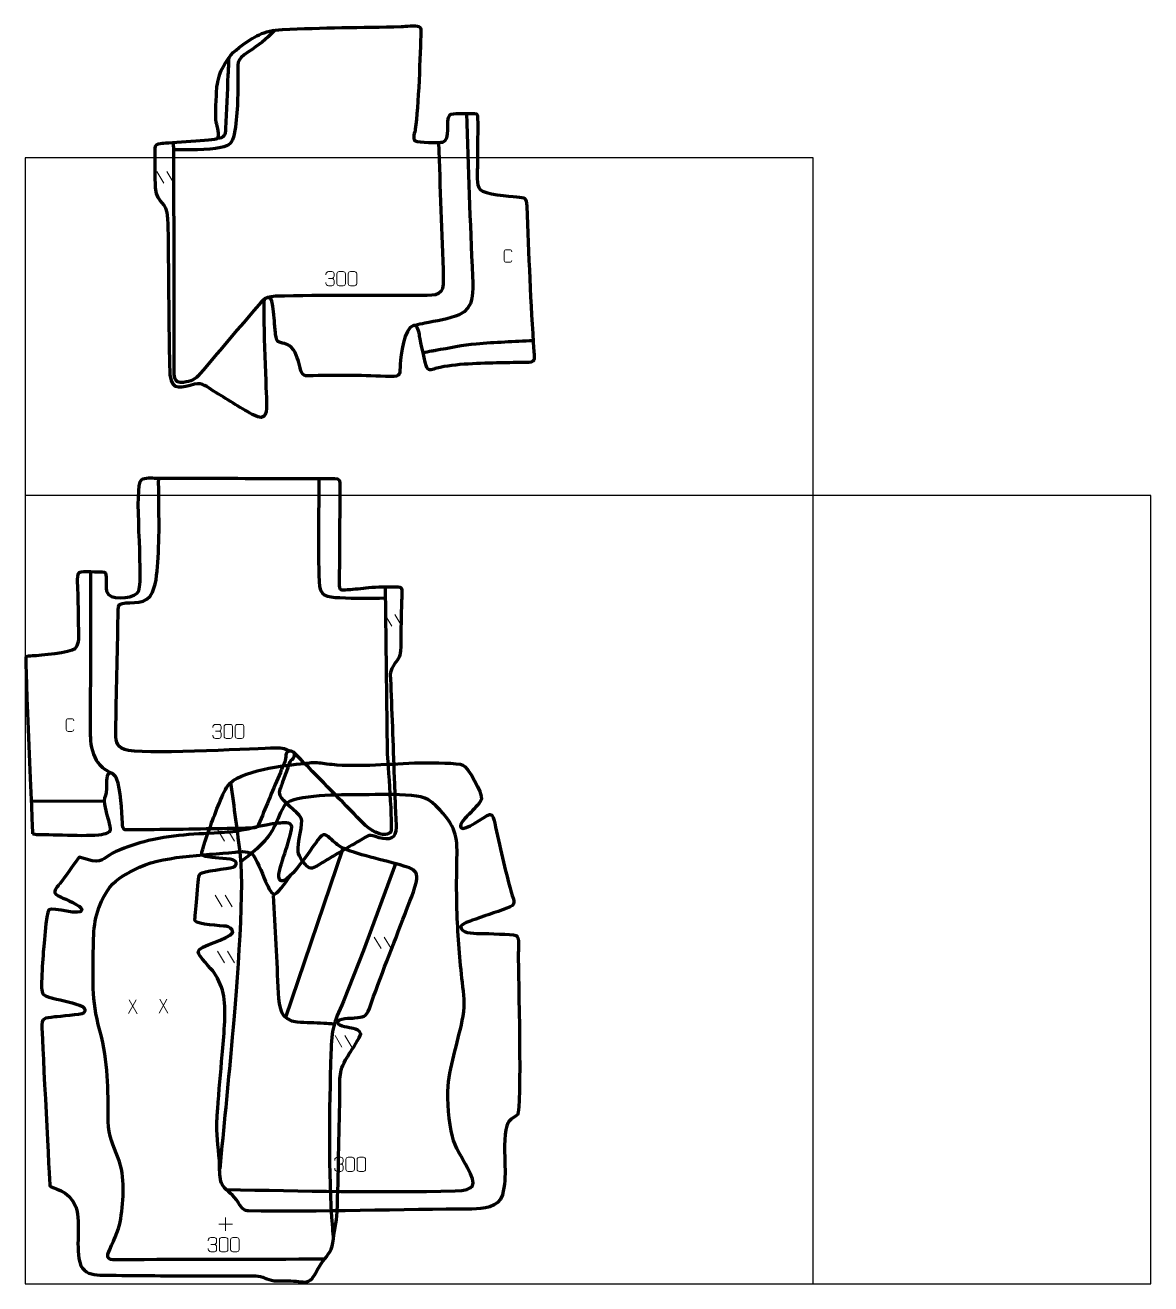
# Model space of a CAD drawing. Header units: millimetres. Extents: x 0 to 2000, y 0 to 2236.
import ezdxf

# ---------------------------------------------------------------- set-up
doc = ezdxf.new("R2010")
doc.units = ezdxf.units.MM

msp = doc.modelspace()

# ---------------------------------------------------------------- linework, layer by layer
at = {"layer": 'SHEET_BOUNDARY', "color": 1}
msp.add_lwpolyline([(0, 0), (2000, 0), (2000, 1400), (0, 1400), (0, 0)], dxfattribs=at)
at = {"layer": 'test_spline_1_layer 1', "color": 250, "lineweight": 9}
for points in [[(620.2, 616), (620.2, 616), (632.5, 595.5), (632.5, 595.5)], [(637.9, 616), (637.9, 616), (650.3, 595.5), (650.3, 595.5)], [(197.3, 504.7), (197.3, 504.7), (183.6, 479.9), (183.6, 479.9)], [(185, 504.7), (185, 504.7), (198.8, 479.8), (198.8, 479.8)], [(251.8, 505.5), (251.8, 505.5), (238.1, 480.6), (238.1, 480.6)], [(239.5, 505.5), (239.5, 505.5), (253.3, 480.6), (253.3, 480.6)], [(550.5, 441.1), (550.5, 441.1), (562.9, 420.5), (562.9, 420.5)], [(568.2, 441.1), (568.2, 441.1), (580.6, 420.5), (580.6, 420.5)], [(356.2, 117.8), (356.2, 117.8), (356.2, 93.9), (356.2, 93.9)], [(344.2, 105.9), (344.2, 105.9), (368.2, 105.9), (368.2, 105.9)], [(330, 70.1), (330, 70.1), (336.2, 70.1), (336.2, 70.1)]]:
    msp.add_open_spline(points, degree=3, dxfattribs=at)
for points, knots in [([(325.3, 76.4), (325.3, 76.4), (325.3, 78.2), (325.3, 78.2), (325.3, 78.2), (325.3, 80), (327.9, 82.1), (330, 82.1), (330, 82.1), (332.1, 82.1), (334.1, 82.1), (336.2, 82.1), (336.2, 82.1), (338.4, 82.1), (340, 80.2), (340, 78.3), (340, 78.3), (340, 76.9), (340, 75.4), (340, 74), (340, 74), (340, 72.3), (338.4, 70.1), (336.2, 70.1), (336.2, 70.1), (338.4, 70.1), (340, 68.3), (340, 66.3), (340, 66.3), (340, 64.5), (340, 62.7), (340, 60.9), (340, 60.9), (340, 58.8), (338, 57.1), (336.2, 57.1), (336.2, 57.1), (334.1, 57.1), (332, 57.1), (330, 57.1), (330, 57.1), (327.8, 57.1), (325.3, 59.5), (325.3, 61), (325.3, 61), (325.3, 61), (325.3, 62.9), (325.3, 62.9)], [0, 0, 0, 0, 0.076923, 0.076923, 0.076923, 0.076923, 0.153846, 0.153846, 0.153846, 0.153846, 0.230769, 0.230769, 0.230769, 0.230769, 0.307692, 0.307692, 0.307692, 0.307692, 0.384615, 0.384615, 0.384615, 0.384615, 0.461538, 0.461538, 0.461538, 0.461538, 0.538462, 0.538462, 0.538462, 0.538462, 0.615385, 0.615385, 0.615385, 0.615385, 0.692308, 0.692308, 0.692308, 0.692308, 0.769231, 0.769231, 0.769231, 0.769231, 0.846154, 0.846154, 0.846154, 0.846154, 1, 1, 1, 1]), ([(349.1, 82.1), (351.4, 82.1), (353.8, 82.1), (356.2, 82.1), (356.2, 82.1), (358.1, 82.1), (360.2, 80.6), (360.2, 78.2), (360.2, 78.2), (360.2, 72.4), (360.2, 66.7), (360.2, 60.9), (360.2, 60.9), (360.1, 58.6), (358.3, 57.1), (356.2, 57.1), (356.2, 57.1), (353.8, 57.1), (351.4, 57.1), (349, 57.1), (349, 57.1), (347.1, 57), (345.1, 58.9), (345.1, 60.9), (345.1, 60.9), (345.1, 66.7), (345.1, 72.4), (345.1, 78.2), (345.1, 78.2), (345.1, 80.4), (346.9, 82.1), (349.1, 82.1)], [0, 0, 0, 0, 0.111111, 0.111111, 0.111111, 0.111111, 0.222222, 0.222222, 0.222222, 0.222222, 0.333333, 0.333333, 0.333333, 0.333333, 0.444444, 0.444444, 0.444444, 0.444444, 0.555556, 0.555556, 0.555556, 0.555556, 0.666667, 0.666667, 0.666667, 0.666667, 0.777778, 0.777778, 0.777778, 0.777778, 1, 1, 1, 1]), ([(369.1, 82.1), (371.4, 82.1), (373.8, 82.1), (376.2, 82.1), (376.2, 82.1), (378.1, 82.1), (380.2, 80.6), (380.2, 78.2), (380.2, 78.2), (380.2, 72.4), (380.2, 66.7), (380.2, 60.9), (380.2, 60.9), (380.1, 58.6), (378.3, 57.1), (376.2, 57.1), (376.2, 57.1), (373.8, 57.1), (371.4, 57.1), (369, 57.1), (369, 57.1), (367.1, 57), (365.1, 58.9), (365.1, 60.9), (365.1, 60.9), (365.1, 66.7), (365.1, 72.4), (365.1, 78.2), (365.1, 78.2), (365.1, 80.4), (366.9, 82.1), (369.1, 82.1)], [0, 0, 0, 0, 0.111111, 0.111111, 0.111111, 0.111111, 0.222222, 0.222222, 0.222222, 0.222222, 0.333333, 0.333333, 0.333333, 0.333333, 0.444444, 0.444444, 0.444444, 0.444444, 0.555556, 0.555556, 0.555556, 0.555556, 0.666667, 0.666667, 0.666667, 0.666667, 0.777778, 0.777778, 0.777778, 0.777778, 1, 1, 1, 1])]:
    msp.add_open_spline(points, degree=3, knots=knots, dxfattribs=at)
at = {"layer": 'test_spline_1_layer 2', "color": 142, "lineweight": 158}
for points, knots in [([(532.1, 44), (409.8, 42.5), (287.5, 43.9), (165.5, 42.4), (165.5, 42.4), (157.8, 42.3), (144.4, 41.3), (147.1, 52.6), (147.1, 52.6), (155.2, 75.7), (165.5, 90), (169.8, 115.3), (169.8, 115.3), (175.4, 150.5), (177.9, 189.2), (165.3, 223.2), (165.3, 223.2), (156.2, 247.7), (148, 261.2), (147.7, 288.6), (147.7, 288.6), (146.9, 348), (148.4, 391.3), (132.6, 450), (132.6, 450), (117.2, 506.9), (120.8, 541.5), (121.2, 598.8), (121.2, 598.8), (121.5, 636.4), (125.1, 665), (145.8, 697.6), (145.8, 697.6), (158.4, 717.4), (173.8, 724.8), (193.8, 735.5), (193.8, 735.5), (242.4, 761.5), (316.3, 760.4), (372.9, 766.8), (372.9, 766.8), (382.4, 767.8), (399.9, 769.8), (405.9, 760.6), (405.9, 760.6), (414.8, 746.8), (422.4, 724.3), (430, 708.7), (430, 708.7), (431.8, 704.9), (438.5, 689.5), (444.3, 692.5), (444.3, 692.5), (451.5, 696.2), (467.3, 719.1), (472.5, 726.8)], [0, 0, 0, 0, 0.066667, 0.066667, 0.066667, 0.066667, 0.133333, 0.133333, 0.133333, 0.133333, 0.2, 0.2, 0.2, 0.2, 0.266667, 0.266667, 0.266667, 0.266667, 0.333333, 0.333333, 0.333333, 0.333333, 0.4, 0.4, 0.4, 0.4, 0.466667, 0.466667, 0.466667, 0.466667, 0.533333, 0.533333, 0.533333, 0.533333, 0.6, 0.6, 0.6, 0.6, 0.666667, 0.666667, 0.666667, 0.666667, 0.733333, 0.733333, 0.733333, 0.733333, 0.8, 0.8, 0.8, 0.8, 0.866667, 0.866667, 0.866667, 0.866667, 1, 1, 1, 1]), ([(658.1, 746.2), (658.1, 746.2), (601.2, 592.3), (601.2, 592.3), (601.2, 592.3), (601.2, 592.3), (565.7, 502.3), (565.7, 502.3), (565.7, 502.3), (547.2, 460.4), (544.9, 455.8), (543.3, 408.8), (543.3, 408.8), (540.1, 307.8), (538, 200.4), (545.8, 99.7), (545.8, 99.7), (546.3, 92.8), (546.9, 85.8), (547.4, 78.9)], [0, 0, 0, 0, 0.166667, 0.166667, 0.166667, 0.166667, 0.333333, 0.333333, 0.333333, 0.333333, 0.5, 0.5, 0.5, 0.5, 0.666667, 0.666667, 0.666667, 0.666667, 1, 1, 1, 1]), ([(440.6, 689.8), (443.8, 631.8), (447, 574.2), (449.5, 516.2), (449.5, 516.2), (450.6, 491.4), (453.5, 468.2), (483.2, 465.4), (483.2, 465.4), (498.5, 463.9), (514.9, 464.2), (530.6, 463), (530.6, 463), (536.6, 462.6), (542.6, 462.2), (548.6, 461.8)], [0, 0, 0, 0, 0.2, 0.2, 0.2, 0.2, 0.4, 0.4, 0.4, 0.4, 0.6, 0.6, 0.6, 0.6, 1, 1, 1, 1])]:
    msp.add_open_spline(points, degree=3, knots=knots, dxfattribs=at)
msp.add_open_spline([(462.3, 472), (462.3, 472), (564.8, 773.8), (564.8, 773.8)], degree=3, dxfattribs=at)
at = {"layer": 'test_spline_1_layer 3', "color": 242, "lineweight": 158}
msp.add_open_spline([(61.4, 710.7), (72.5, 724.5), (83.5, 740.8), (94, 755.3), (94, 755.3), (94, 755.3), (95.7, 757.7), (95.7, 757.7), (95.7, 757.7), (95.7, 757.7), (119, 751.2), (119, 751.2), (119, 751.2), (139.4, 747.6), (143.5, 760.5), (160.9, 767.7), (160.9, 767.7), (181.8, 776.3), (197.1, 781.6), (219.1, 787.2), (219.1, 787.2), (268.5, 799), (313.3, 798.9), (363.3, 802), (363.3, 802), (393, 805.4), (420.4, 815.3), (450.4, 818.1), (450.4, 818.1), (457.4, 818.7), (472.7, 821.5), (473.9, 811.7), (473.9, 811.7), (471.5, 788.5), (449.8, 738.6), (450.7, 723.7), (450.7, 723.7), (451.3, 713.7), (457.8, 714.2), (464.2, 719.1), (464.2, 719.1), (478.7, 730), (499.9, 759.7), (510.8, 775.3), (510.8, 775.3), (513.7, 779.4), (516.6, 783.6), (519.5, 787.8), (519.5, 787.8), (530.5, 803.4), (534.8, 797.6), (544.9, 788.5), (544.9, 788.5), (551.6, 782.5), (558.3, 776.6), (566.3, 773.1), (566.3, 773.1), (593.8, 761.1), (647.4, 750.2), (679, 740.2), (679, 740.2), (690.3, 736.6), (696.7, 731.8), (695.8, 718.8), (695.8, 718.8), (693.5, 702), (681.2, 674.4), (674.9, 657.4), (674.9, 657.4), (653.8, 601.3), (631.3, 545.6), (611.7, 488.9), (611.7, 488.9), (605.3, 473.4), (601.3, 474), (585.4, 472.3), (585.4, 472.3), (579.9, 471.7), (553.7, 472.6), (555.4, 463.6), (555.4, 463.6), (556.7, 456.8), (576.5, 455.3), (582.6, 453.7), (582.6, 453.7), (588.2, 452.2), (595, 450.4), (596.1, 444), (596.1, 444), (595.3, 437), (580.8, 416.8), (576.3, 409.7), (576.3, 409.7), (554.6, 373.9), (560.2, 370.8), (559.1, 331.1), (559.1, 331.1), (557.4, 263.4), (556.8, 195.2), (554.2, 127.6), (554.2, 127.6), (553.3, 109.3), (548.9, 91.3), (546.6, 73.1), (546.6, 73.1), (543.7, 55.1), (535.3, 49.4), (525.5, 35.2), (525.5, 35.2), (520.3, 27.2), (515.2, 16.6), (509.9, 9.4), (509.9, 9.4), (500.8, 0), (493.6, 3.8), (481.6, 4.7), (481.6, 4.7), (468.4, 5.7), (455.3, 4.8), (442.4, 5.6), (442.4, 5.6), (429.1, 6.8), (422.1, 13.9), (409.9, 14.2), (409.9, 14.2), (395.2, 14.6), (379.5, 14.1), (364.7, 14.1), (364.7, 14.1), (339.5, 14.1), (314.4, 14.1), (289.3, 14.1), (289.3, 14.1), (237.1, 14.7), (184.7, 14.5), (132.5, 15.6), (132.5, 15.6), (118.7, 15.9), (106.2, 19.2), (98.8, 32), (98.8, 32), (87.5, 65.9), (100.6, 103.9), (89.8, 136.9), (89.8, 136.9), (78.9, 167.4), (46.5, 169.7), (44, 173.9), (44, 173.9), (43.2, 175.2), (31.2, 425.8), (29.5, 453.6), (29.5, 453.6), (28.2, 474.2), (34.5, 470.9), (52.5, 474), (52.5, 474), (60.5, 475), (99.6, 478), (103.4, 480.7), (103.4, 480.7), (109.1, 484.8), (105.3, 491.1), (100.7, 493.3), (100.7, 493.3), (91.1, 497.8), (62.4, 504), (50.8, 507), (50.8, 507), (47.9, 507.7), (45.1, 508.4), (42.2, 509.3), (42.2, 509.3), (42.2, 509.3), (41, 509.7), (41, 509.7), (41, 509.7), (29.5, 513.5), (29.4, 517.4), (29.2, 529.7), (29.2, 529.7), (29, 546.6), (30.7, 566.4), (31.8, 583.4), (31.8, 583.4), (32.5, 592.7), (37.2, 659.8), (42.1, 664.1), (42.1, 664.1), (50.3, 669.6), (99.6, 652.3), (100.4, 664), (100.4, 664), (100.9, 672.1), (70.4, 683.6), (63.6, 686.9), (63.6, 686.9), (61.3, 688), (59.2, 689.1), (56.9, 690.3), (56.9, 690.3), (47.7, 695.5), (55.9, 703.8), (60.1, 709), (60.1, 709), (60.1, 709), (61.4, 710.7), (61.4, 710.7)], degree=3, knots=[0, 0, 0, 0, 0.018868, 0.018868, 0.018868, 0.018868, 0.037736, 0.037736, 0.037736, 0.037736, 0.056604, 0.056604, 0.056604, 0.056604, 0.075472, 0.075472, 0.075472, 0.075472, 0.09434, 0.09434, 0.09434, 0.09434, 0.113208, 0.113208, 0.113208, 0.113208, 0.132075, 0.132075, 0.132075, 0.132075, 0.150943, 0.150943, 0.150943, 0.150943, 0.169811, 0.169811, 0.169811, 0.169811, 0.188679, 0.188679, 0.188679, 0.188679, 0.207547, 0.207547, 0.207547, 0.207547, 0.226415, 0.226415, 0.226415, 0.226415, 0.245283, 0.245283, 0.245283, 0.245283, 0.264151, 0.264151, 0.264151, 0.264151, 0.283019, 0.283019, 0.283019, 0.283019, 0.301887, 0.301887, 0.301887, 0.301887, 0.320755, 0.320755, 0.320755, 0.320755, 0.339623, 0.339623, 0.339623, 0.339623, 0.358491, 0.358491, 0.358491, 0.358491, 0.377358, 0.377358, 0.377358, 0.377358, 0.396226, 0.396226, 0.396226, 0.396226, 0.415094, 0.415094, 0.415094, 0.415094, 0.433962, 0.433962, 0.433962, 0.433962, 0.45283, 0.45283, 0.45283, 0.45283, 0.471698, 0.471698, 0.471698, 0.471698, 0.490566, 0.490566, 0.490566, 0.490566, 0.509434, 0.509434, 0.509434, 0.509434, 0.528302, 0.528302, 0.528302, 0.528302, 0.54717, 0.54717, 0.54717, 0.54717, 0.566038, 0.566038, 0.566038, 0.566038, 0.584906, 0.584906, 0.584906, 0.584906, 0.603774, 0.603774, 0.603774, 0.603774, 0.622642, 0.622642, 0.622642, 0.622642, 0.641509, 0.641509, 0.641509, 0.641509, 0.660377, 0.660377, 0.660377, 0.660377, 0.679245, 0.679245, 0.679245, 0.679245, 0.698113, 0.698113, 0.698113, 0.698113, 0.716981, 0.716981, 0.716981, 0.716981, 0.735849, 0.735849, 0.735849, 0.735849, 0.754717, 0.754717, 0.754717, 0.754717, 0.773585, 0.773585, 0.773585, 0.773585, 0.792453, 0.792453, 0.792453, 0.792453, 0.811321, 0.811321, 0.811321, 0.811321, 0.830189, 0.830189, 0.830189, 0.830189, 0.849057, 0.849057, 0.849057, 0.849057, 0.867925, 0.867925, 0.867925, 0.867925, 0.886792, 0.886792, 0.886792, 0.886792, 0.90566, 0.90566, 0.90566, 0.90566, 0.924528, 0.924528, 0.924528, 0.924528, 0.943396, 0.943396, 0.943396, 0.943396, 0.962264, 0.962264, 0.962264, 0.962264, 1, 1, 1, 1], dxfattribs=at)
at = {"layer": 'test_spline_2_layer 1', "color": 250, "lineweight": 9}
for points in [[(341.9, 806.9), (341.9, 806.9), (354.3, 786.3), (354.3, 786.3)], [(359.6, 806.9), (359.6, 806.9), (372, 786.3), (372, 786.3)], [(337.7, 690.4), (337.7, 690.4), (350, 669.9), (350, 669.9)], [(355.4, 690.4), (355.4, 690.4), (367.7, 669.9), (367.7, 669.9)], [(341.9, 591), (341.9, 591), (354.3, 570.4), (354.3, 570.4)], [(359.6, 591), (359.6, 591), (372, 570.4), (372, 570.4)], [(554.7, 212.7), (554.7, 212.7), (560.9, 212.7), (560.9, 212.7)]]:
    msp.add_open_spline(points, degree=3, dxfattribs=at)
for points, knots in [([(550, 219), (550, 219), (550, 220.8), (550, 220.8), (550, 220.8), (550, 222.6), (552.7, 224.7), (554.7, 224.7), (554.7, 224.7), (556.8, 224.7), (558.9, 224.7), (560.9, 224.7), (560.9, 224.7), (563.1, 224.7), (564.7, 222.8), (564.8, 220.9), (564.8, 220.9), (564.8, 219.5), (564.8, 218), (564.8, 216.6), (564.8, 216.6), (564.7, 215), (563.1, 212.7), (560.9, 212.7), (560.9, 212.7), (563.1, 212.7), (564.7, 210.9), (564.8, 208.9), (564.8, 208.9), (564.8, 207.1), (564.8, 205.3), (564.8, 203.5), (564.8, 203.5), (564.8, 201.4), (562.7, 199.7), (560.9, 199.7), (560.9, 199.7), (558.8, 199.7), (556.8, 199.7), (554.7, 199.7), (554.7, 199.7), (552.5, 199.7), (550, 202.1), (550, 203.6), (550, 203.6), (550, 203.6), (550, 205.5), (550, 205.5)], [0, 0, 0, 0, 0.076923, 0.076923, 0.076923, 0.076923, 0.153846, 0.153846, 0.153846, 0.153846, 0.230769, 0.230769, 0.230769, 0.230769, 0.307692, 0.307692, 0.307692, 0.307692, 0.384615, 0.384615, 0.384615, 0.384615, 0.461538, 0.461538, 0.461538, 0.461538, 0.538462, 0.538462, 0.538462, 0.538462, 0.615385, 0.615385, 0.615385, 0.615385, 0.692308, 0.692308, 0.692308, 0.692308, 0.769231, 0.769231, 0.769231, 0.769231, 0.846154, 0.846154, 0.846154, 0.846154, 1, 1, 1, 1]), ([(573.8, 224.7), (576.2, 224.7), (578.5, 224.7), (580.9, 224.7), (580.9, 224.7), (582.9, 224.7), (584.9, 223.2), (584.9, 220.8), (584.9, 220.8), (584.9, 215), (584.9, 209.3), (584.9, 203.5), (584.9, 203.5), (584.8, 201.2), (583.1, 199.7), (580.9, 199.7), (580.9, 199.7), (578.5, 199.7), (576.2, 199.7), (573.8, 199.7), (573.8, 199.7), (571.8, 199.6), (569.8, 201.5), (569.8, 203.5), (569.8, 203.5), (569.8, 209.3), (569.8, 215), (569.8, 220.8), (569.8, 220.8), (569.8, 223), (571.6, 224.7), (573.8, 224.7)], [0, 0, 0, 0, 0.111111, 0.111111, 0.111111, 0.111111, 0.222222, 0.222222, 0.222222, 0.222222, 0.333333, 0.333333, 0.333333, 0.333333, 0.444444, 0.444444, 0.444444, 0.444444, 0.555556, 0.555556, 0.555556, 0.555556, 0.666667, 0.666667, 0.666667, 0.666667, 0.777778, 0.777778, 0.777778, 0.777778, 1, 1, 1, 1]), ([(593.8, 224.7), (596.2, 224.7), (598.5, 224.7), (600.9, 224.7), (600.9, 224.7), (602.9, 224.7), (604.9, 223.2), (604.9, 220.8), (604.9, 220.8), (604.9, 215), (604.9, 209.3), (604.9, 203.5), (604.9, 203.5), (604.8, 201.2), (603.1, 199.7), (600.9, 199.7), (600.9, 199.7), (598.5, 199.7), (596.2, 199.7), (593.8, 199.7), (593.8, 199.7), (591.8, 199.6), (589.8, 201.5), (589.8, 203.5), (589.8, 203.5), (589.8, 209.3), (589.8, 215), (589.8, 220.8), (589.8, 220.8), (589.8, 223), (591.6, 224.7), (593.8, 224.7)], [0, 0, 0, 0, 0.111111, 0.111111, 0.111111, 0.111111, 0.222222, 0.222222, 0.222222, 0.222222, 0.333333, 0.333333, 0.333333, 0.333333, 0.444444, 0.444444, 0.444444, 0.444444, 0.555556, 0.555556, 0.555556, 0.555556, 0.666667, 0.666667, 0.666667, 0.666667, 0.777778, 0.777778, 0.777778, 0.777778, 1, 1, 1, 1])]:
    msp.add_open_spline(points, degree=3, knots=knots, dxfattribs=at)
at = {"layer": 'test_spline_2_layer 2', "color": 142, "lineweight": 158}
for points, knots in [([(365.1, 890.5), (370.8, 846.9), (376.9, 803), (382.1, 759.4), (382.1, 759.4), (390, 693.4), (373.3, 496), (366.6, 423.1), (366.6, 423.1), (359.9, 350), (352.7, 276.9), (345.6, 203.8)], [0, 0, 0, 0, 0.25, 0.25, 0.25, 0.25, 0.5, 0.5, 0.5, 0.5, 1, 1, 1, 1]), ([(357.4, 167.5), (492.1, 165), (629.1, 161.8), (763.8, 165.2), (763.8, 165.2), (799.3, 166.1), (803, 174.6), (785.7, 206.3), (785.7, 206.3), (776.4, 223.4), (763.7, 243.2), (759, 261.9), (759, 261.9), (752.8, 286.2), (749.5, 325.8), (751.6, 350.9), (751.6, 350.9), (755.2, 392.9), (770.9, 434.2), (778, 475.6), (778, 475.6), (782, 498.6), (779.4, 512.7), (776.8, 535.4), (776.8, 535.4), (772.2, 574.6), (769.1, 616.8), (767.5, 656.3), (767.5, 656.3), (766.3, 687.4), (766.5, 716.8), (767.1, 747.9), (767.1, 747.9), (768, 791.1), (767.8, 808), (737.3, 841.3), (737.3, 841.3), (715.8, 864.8), (706.9, 865.9), (675.8, 868), (675.8, 868), (648, 869.8), (617.9, 868.6), (589.8, 868.6), (589.8, 868.6), (566, 868.5), (476.5, 868.8), (462, 851.4), (462, 851.4), (454.8, 842.6), (447.5, 821), (441.1, 809.4), (441.1, 809.4), (425.6, 781.1), (407.4, 769), (383.1, 749.4)], [0, 0, 0, 0, 0.066667, 0.066667, 0.066667, 0.066667, 0.133333, 0.133333, 0.133333, 0.133333, 0.2, 0.2, 0.2, 0.2, 0.266667, 0.266667, 0.266667, 0.266667, 0.333333, 0.333333, 0.333333, 0.333333, 0.4, 0.4, 0.4, 0.4, 0.466667, 0.466667, 0.466667, 0.466667, 0.533333, 0.533333, 0.533333, 0.533333, 0.6, 0.6, 0.6, 0.6, 0.666667, 0.666667, 0.666667, 0.666667, 0.733333, 0.733333, 0.733333, 0.733333, 0.8, 0.8, 0.8, 0.8, 0.866667, 0.866667, 0.866667, 0.866667, 1, 1, 1, 1])]:
    msp.add_open_spline(points, degree=3, knots=knots, dxfattribs=at)
at = {"layer": 'test_spline_2_layer 3', "color": 242, "lineweight": 158}
msp.add_open_spline([(536.2, 923.8), (525.4, 925.2), (519, 926.6), (507.9, 925.7), (507.9, 925.7), (503.9, 925.3), (499.9, 924.9), (495.9, 924.4), (495.9, 924.4), (463.9, 921.1), (378.2, 912), (359.9, 884.6), (359.9, 884.6), (349.2, 868.5), (335.7, 830), (328.3, 810.4), (328.3, 810.4), (325.2, 802.2), (313.6, 769.8), (313.7, 763), (313.7, 763), (315.9, 759.1), (324.4, 758.4), (328.5, 757.7), (328.5, 757.7), (336.3, 756.4), (367, 755.3), (371.5, 752.2), (371.5, 752.2), (378.6, 747.2), (373.5, 741.2), (369.8, 740.2), (369.8, 740.2), (359.4, 737.7), (315.9, 732.7), (310.7, 728.3), (310.7, 728.3), (307.8, 725.9), (306.8, 704.9), (305.1, 684.4), (305.1, 684.4), (303.6, 666.8), (301.1, 649.6), (301.9, 645), (301.9, 645), (301.9, 645), (302, 644.7), (302, 644.7), (302, 644.7), (305.2, 638.1), (348, 636.3), (356.9, 635), (356.9, 635), (361.6, 634.2), (369.7, 630.9), (368.7, 624.2), (368.7, 624.2), (363.1, 611.2), (306.6, 601.2), (307.3, 589.8), (307.3, 589.8), (307.8, 582.3), (330.3, 559.8), (336, 552.2), (336, 552.2), (343.4, 541.2), (351, 524.4), (353.1, 511.2), (353.1, 511.2), (357.6, 479.9), (352.7, 438.5), (350, 406.7), (350, 406.7), (347.3, 374.7), (344.5, 342.7), (342.1, 310.6), (342.1, 310.6), (341.4, 301.2), (340.9, 291.8), (340.5, 282.3), (340.5, 282.3), (339.7, 259.2), (344.9, 234.3), (345.4, 210.5), (345.4, 210.5), (345.6, 201.8), (345.6, 186.6), (348.7, 178.7), (348.7, 178.7), (348.7, 178.7), (350.4, 175.1), (350.4, 175.1), (350.4, 175.1), (360.7, 162.4), (369, 159.8), (378.9, 143.6), (378.9, 143.6), (385.5, 132.8), (390, 129.8), (396.8, 129.6), (396.8, 129.6), (513.7, 126.8), (676.2, 132.9), (793.9, 132.8), (793.9, 132.8), (814.1, 132.7), (840.7, 135.7), (848, 158.2), (848, 158.2), (852.7, 174.4), (852.8, 191.9), (852.5, 208.7), (852.5, 208.7), (852.1, 226.4), (849.7, 265), (855.7, 280.6), (855.7, 280.6), (861, 294.4), (865.6, 292.2), (874.6, 300.4), (874.6, 300.4), (882.8, 308), (875.9, 553.4), (876.1, 584.4), (876.1, 584.4), (876.1, 591.1), (878.9, 615.8), (872.2, 618.8), (872.2, 618.8), (863.7, 621.2), (822, 622), (811.1, 622.3), (811.1, 622.3), (802.2, 622.6), (778.3, 621.3), (774.4, 631.1), (774.4, 631.1), (771.3, 638.7), (787.5, 643.1), (792.8, 645.1), (792.8, 645.1), (813.8, 653), (835, 659.5), (856, 667.2), (856, 667.2), (874.4, 674.2), (868.3, 678.9), (863.6, 695.4), (863.6, 695.4), (852.5, 734.7), (843.2, 778.5), (834.2, 818.4), (834.2, 818.4), (833.3, 822.7), (831.4, 834.8), (825.3, 833.8), (825.3, 833.8), (816.6, 831), (779.9, 802.7), (774.6, 810), (774.6, 810), (769.5, 817.1), (784.1, 829.6), (788.8, 834.4), (788.8, 834.4), (796.2, 842), (805.9, 851.6), (811, 860.8), (811, 860.8), (812.4, 871.3), (787.2, 917.7), (777.9, 921.5), (777.9, 921.5), (768.8, 925.3), (723.3, 925.8), (710.9, 925.6), (710.9, 925.6), (659.4, 925), (604.7, 918.5), (553.8, 922), (553.8, 922), (547.9, 922.4), (542.1, 923), (536.2, 923.8)], degree=3, knots=[0, 0, 0, 0, 0.021277, 0.021277, 0.021277, 0.021277, 0.042553, 0.042553, 0.042553, 0.042553, 0.06383, 0.06383, 0.06383, 0.06383, 0.085106, 0.085106, 0.085106, 0.085106, 0.106383, 0.106383, 0.106383, 0.106383, 0.12766, 0.12766, 0.12766, 0.12766, 0.148936, 0.148936, 0.148936, 0.148936, 0.170213, 0.170213, 0.170213, 0.170213, 0.191489, 0.191489, 0.191489, 0.191489, 0.212766, 0.212766, 0.212766, 0.212766, 0.234043, 0.234043, 0.234043, 0.234043, 0.255319, 0.255319, 0.255319, 0.255319, 0.276596, 0.276596, 0.276596, 0.276596, 0.297872, 0.297872, 0.297872, 0.297872, 0.319149, 0.319149, 0.319149, 0.319149, 0.340426, 0.340426, 0.340426, 0.340426, 0.361702, 0.361702, 0.361702, 0.361702, 0.382979, 0.382979, 0.382979, 0.382979, 0.404255, 0.404255, 0.404255, 0.404255, 0.425532, 0.425532, 0.425532, 0.425532, 0.446809, 0.446809, 0.446809, 0.446809, 0.468085, 0.468085, 0.468085, 0.468085, 0.489362, 0.489362, 0.489362, 0.489362, 0.510638, 0.510638, 0.510638, 0.510638, 0.531915, 0.531915, 0.531915, 0.531915, 0.553191, 0.553191, 0.553191, 0.553191, 0.574468, 0.574468, 0.574468, 0.574468, 0.595745, 0.595745, 0.595745, 0.595745, 0.617021, 0.617021, 0.617021, 0.617021, 0.638298, 0.638298, 0.638298, 0.638298, 0.659574, 0.659574, 0.659574, 0.659574, 0.680851, 0.680851, 0.680851, 0.680851, 0.702128, 0.702128, 0.702128, 0.702128, 0.723404, 0.723404, 0.723404, 0.723404, 0.744681, 0.744681, 0.744681, 0.744681, 0.765957, 0.765957, 0.765957, 0.765957, 0.787234, 0.787234, 0.787234, 0.787234, 0.808511, 0.808511, 0.808511, 0.808511, 0.829787, 0.829787, 0.829787, 0.829787, 0.851064, 0.851064, 0.851064, 0.851064, 0.87234, 0.87234, 0.87234, 0.87234, 0.893617, 0.893617, 0.893617, 0.893617, 0.914894, 0.914894, 0.914894, 0.914894, 0.93617, 0.93617, 0.93617, 0.93617, 0.957447, 0.957447, 0.957447, 0.957447, 1, 1, 1, 1], dxfattribs=at)
at = {"layer": 'test_spline_3_layer 1', "color": 250, "lineweight": 9}
for points in [[(233.8, 1975.5), (233.8, 1975.5), (246.2, 1955), (246.2, 1955)], [(251.5, 1975.5), (251.5, 1975.5), (263.9, 1955), (263.9, 1955)], [(538.8, 1785.9), (538.8, 1785.9), (545, 1785.9), (545, 1785.9)]]:
    msp.add_open_spline(points, degree=3, dxfattribs=at)
for points, knots in [([(864.4, 1817.8), (864.3, 1815.7), (862.8, 1814.4), (860.9, 1814.4), (860.9, 1814.4), (858.8, 1814.4), (856.7, 1814.4), (854.6, 1814.4), (854.6, 1814.4), (852.9, 1814.3), (851.1, 1816), (851.2, 1817.8), (851.2, 1817.8), (851.2, 1823), (851.2, 1828.1), (851.2, 1833.3), (851.2, 1833.3), (851.2, 1835.2), (852.7, 1836.8), (854.6, 1836.7), (854.6, 1836.7), (856.7, 1836.7), (858.8, 1836.7), (860.9, 1836.7), (860.9, 1836.7), (862.6, 1836.8), (864.4, 1835.4), (864.4, 1833.3)], [0, 0, 0, 0, 0.125, 0.125, 0.125, 0.125, 0.25, 0.25, 0.25, 0.25, 0.375, 0.375, 0.375, 0.375, 0.5, 0.5, 0.5, 0.5, 0.625, 0.625, 0.625, 0.625, 0.75, 0.75, 0.75, 0.75, 1, 1, 1, 1]), ([(534.1, 1792.1), (534.1, 1792.1), (534.1, 1794), (534.1, 1794), (534.1, 1794), (534.1, 1795.7), (536.8, 1797.9), (538.8, 1797.8), (538.8, 1797.8), (540.9, 1797.8), (542.9, 1797.8), (545, 1797.8), (545, 1797.8), (547.2, 1797.9), (548.8, 1796), (548.8, 1794.1), (548.8, 1794.1), (548.8, 1792.7), (548.8, 1791.2), (548.8, 1789.8), (548.8, 1789.8), (548.8, 1788.1), (547.2, 1785.9), (545, 1785.9), (545, 1785.9), (547.2, 1785.9), (548.8, 1784.1), (548.9, 1782), (548.9, 1782), (548.9, 1780.3), (548.9, 1778.5), (548.9, 1776.7), (548.9, 1776.7), (548.9, 1774.6), (546.8, 1772.9), (545, 1772.9), (545, 1772.9), (542.9, 1772.9), (540.9, 1772.9), (538.8, 1772.9), (538.8, 1772.9), (536.6, 1772.9), (534.1, 1775.3), (534.1, 1776.7), (534.1, 1776.7), (534.1, 1776.7), (534.1, 1778.7), (534.1, 1778.7)], [0, 0, 0, 0, 0.076923, 0.076923, 0.076923, 0.076923, 0.153846, 0.153846, 0.153846, 0.153846, 0.230769, 0.230769, 0.230769, 0.230769, 0.307692, 0.307692, 0.307692, 0.307692, 0.384615, 0.384615, 0.384615, 0.384615, 0.461538, 0.461538, 0.461538, 0.461538, 0.538462, 0.538462, 0.538462, 0.538462, 0.615385, 0.615385, 0.615385, 0.615385, 0.692308, 0.692308, 0.692308, 0.692308, 0.769231, 0.769231, 0.769231, 0.769231, 0.846154, 0.846154, 0.846154, 0.846154, 1, 1, 1, 1]), ([(557.9, 1797.9), (560.3, 1797.9), (562.6, 1797.9), (565, 1797.9), (565, 1797.9), (567, 1797.9), (569, 1796.4), (569, 1794), (569, 1794), (569, 1788.2), (569, 1782.4), (569, 1776.7), (569, 1776.7), (568.9, 1774.4), (567.2, 1772.9), (565, 1772.9), (565, 1772.9), (562.6, 1772.9), (560.2, 1772.9), (557.9, 1772.9), (557.9, 1772.9), (555.9, 1772.8), (553.9, 1774.6), (553.9, 1776.7), (553.9, 1776.7), (553.9, 1782.4), (553.9, 1788.2), (553.9, 1794), (553.9, 1794), (553.9, 1796.1), (555.7, 1797.9), (557.9, 1797.9)], [0, 0, 0, 0, 0.111111, 0.111111, 0.111111, 0.111111, 0.222222, 0.222222, 0.222222, 0.222222, 0.333333, 0.333333, 0.333333, 0.333333, 0.444444, 0.444444, 0.444444, 0.444444, 0.555556, 0.555556, 0.555556, 0.555556, 0.666667, 0.666667, 0.666667, 0.666667, 0.777778, 0.777778, 0.777778, 0.777778, 1, 1, 1, 1]), ([(577.9, 1797.9), (580.3, 1797.9), (582.6, 1797.9), (585, 1797.9), (585, 1797.9), (587, 1797.9), (589, 1796.4), (589, 1794), (589, 1794), (589, 1788.2), (589, 1782.4), (589, 1776.7), (589, 1776.7), (588.9, 1774.4), (587.2, 1772.9), (585, 1772.9), (585, 1772.9), (582.6, 1772.9), (580.2, 1772.9), (577.9, 1772.9), (577.9, 1772.9), (575.9, 1772.8), (573.9, 1774.6), (573.9, 1776.7), (573.9, 1776.7), (573.9, 1782.4), (573.9, 1788.2), (573.9, 1794), (573.9, 1794), (573.9, 1796.1), (575.7, 1797.9), (577.9, 1797.9)], [0, 0, 0, 0, 0.111111, 0.111111, 0.111111, 0.111111, 0.222222, 0.222222, 0.222222, 0.222222, 0.333333, 0.333333, 0.333333, 0.333333, 0.444444, 0.444444, 0.444444, 0.444444, 0.555556, 0.555556, 0.555556, 0.555556, 0.666667, 0.666667, 0.666667, 0.666667, 0.777778, 0.777778, 0.777778, 0.777778, 1, 1, 1, 1])]:
    msp.add_open_spline(points, degree=3, knots=knots, dxfattribs=at)
at = {"layer": 'test_spline_3_layer 2', "color": 142, "lineweight": 158}
for points, knots in [([(443.3, 2226.5), (426.3, 2209), (416.1, 2201.2), (395.9, 2187.7), (395.9, 2187.7), (374.2, 2173.2), (377.8, 2168.2), (377.8, 2143.9), (377.8, 2143.9), (377.9, 2110.6), (377.8, 2075), (371.4, 2042.3), (371.4, 2042.3), (368.2, 2026.1), (364.1, 2021.8), (347.6, 2018.4), (347.6, 2018.4), (323.3, 2013.5), (289.8, 2013.9), (264, 2014)], [0, 0, 0, 0, 0.166667, 0.166667, 0.166667, 0.166667, 0.333333, 0.333333, 0.333333, 0.333333, 0.5, 0.5, 0.5, 0.5, 0.666667, 0.666667, 0.666667, 0.666667, 1, 1, 1, 1]), ([(361.7, 2177.6), (361.2, 2167.6), (360.8, 2157.7), (360.3, 2147.7), (360.3, 2147.7), (358.9, 2115.8), (357.7, 2083.8), (356.2, 2052), (356.2, 2052), (355.6, 2040.8), (353.7, 2034.8), (342, 2034.4), (342, 2034.4), (342, 2034.4), (341.1, 2034.4), (341.1, 2034.4)], [0, 0, 0, 0, 0.2, 0.2, 0.2, 0.2, 0.4, 0.4, 0.4, 0.4, 0.6, 0.6, 0.6, 0.6, 1, 1, 1, 1]), ([(784.2, 2078.9), (786.8, 1982.2), (790.6, 1885.8), (794.8, 1789.1), (794.8, 1789.1), (795.9, 1763), (798.8, 1734.1), (770.9, 1721.1), (770.9, 1721.1), (754.6, 1713.6), (728.5, 1710.1), (710.2, 1706.2), (710.2, 1706.2), (704.4, 1704.9), (698.6, 1703.6), (692.8, 1702.4)], [0, 0, 0, 0, 0.2, 0.2, 0.2, 0.2, 0.4, 0.4, 0.4, 0.4, 0.6, 0.6, 0.6, 0.6, 1, 1, 1, 1]), ([(734.4, 2027.4), (737.1, 1947.1), (740.2, 1866.7), (742.9, 1786.4), (742.9, 1786.4), (743.7, 1754.3), (733, 1755.5), (704.3, 1755.4), (704.3, 1755.4), (617.7, 1754.9), (531, 1756.5), (444.5, 1754.1), (444.5, 1754.1), (421.8, 1752.8), (420.1, 1744.4), (406.3, 1728.7), (406.3, 1728.7), (374.1, 1691.6), (342.9, 1653.7), (310.7, 1616.7), (310.7, 1616.7), (301.3, 1605.8), (295.5, 1602.7), (281.1, 1601.2), (281.1, 1601.2), (262.9, 1599.3), (265.1, 1612.1), (265, 1626), (265, 1626), (264.4, 1689.1), (264.7, 1752.4), (264.6, 1815.6), (264.6, 1815.6), (264.4, 1882), (264.5, 1948.6), (264, 2015), (264, 2015), (263.9, 2019.2), (263.7, 2023.4), (263.6, 2027.6)], [0, 0, 0, 0, 0.090909, 0.090909, 0.090909, 0.090909, 0.181818, 0.181818, 0.181818, 0.181818, 0.272727, 0.272727, 0.272727, 0.272727, 0.363636, 0.363636, 0.363636, 0.363636, 0.454545, 0.454545, 0.454545, 0.454545, 0.545455, 0.545455, 0.545455, 0.545455, 0.636364, 0.636364, 0.636364, 0.636364, 0.727273, 0.727273, 0.727273, 0.727273, 0.818182, 0.818182, 0.818182, 0.818182, 1, 1, 1, 1]), ([(902.6, 1675.2), (869.1, 1673.2), (834.8, 1672.2), (801.5, 1669.3), (801.5, 1669.3), (777.6, 1667.3), (753, 1661.8), (729.2, 1657.7), (729.2, 1657.7), (726.8, 1657.3), (724.3, 1656.8), (721.8, 1656.4), (721.8, 1656.4), (716.9, 1655.5), (712, 1654.7), (707, 1653.8)], [0, 0, 0, 0, 0.2, 0.2, 0.2, 0.2, 0.4, 0.4, 0.4, 0.4, 0.6, 0.6, 0.6, 0.6, 1, 1, 1, 1])]:
    msp.add_open_spline(points, degree=3, knots=knots, dxfattribs=at)
at = {"layer": 'test_spline_3_layer 3', "color": 242, "lineweight": 158}
msp.add_open_spline([(348.5, 2155.1), (345.5, 2149), (340.8, 2130.6), (340.5, 2123.9), (340.5, 2123.9), (339.8, 2110.3), (337.2, 2074.3), (339.6, 2062.7), (339.6, 2062.7), (341, 2056.5), (346.7, 2039.1), (341.1, 2034.4), (341.1, 2034.4), (337.9, 2031.8), (252.5, 2026.5), (243.4, 2026), (243.4, 2026), (232.8, 2025.4), (231.3, 2022.5), (231, 2016.8), (231, 2016.8), (230.9, 2014.8), (230.8, 2012.3), (230.8, 2009.7), (230.8, 2009.7), (230.7, 1989.4), (230.6, 1966.8), (231.6, 1946.9), (231.6, 1946.9), (235.2, 1914), (252.4, 1927.2), (253.7, 1891.6), (253.7, 1891.6), (255.3, 1842.2), (254.8, 1792.4), (255.6, 1743), (255.6, 1743), (256.2, 1700.1), (256.1, 1657.1), (257.6, 1614.3), (257.6, 1614.3), (261.9, 1583.3), (278.8, 1592.7), (300.9, 1597.9), (300.9, 1597.9), (315.5, 1600.9), (323, 1593.2), (334.8, 1585.8), (334.8, 1585.8), (357.3, 1571.7), (380.4, 1557.2), (403.5, 1544.2), (403.5, 1544.2), (403.5, 1544.2), (404.8, 1543.5), (404.8, 1543.5), (404.8, 1543.5), (430.1, 1529.5), (429.7, 1549.8), (428.8, 1569.1), (428.8, 1569.1), (428, 1590), (421.5, 1739.8), (424.6, 1747.8), (424.6, 1747.8), (425.9, 1751.4), (432.4, 1753.3), (436.2, 1749.9), (436.2, 1749.9), (437.9, 1748.3), (438.5, 1742.9), (439.2, 1740), (439.2, 1740), (441.6, 1730.1), (442.7, 1711.8), (443.5, 1701), (443.5, 1701), (443.8, 1697.5), (444.1, 1694.1), (444.5, 1690.6), (444.5, 1690.6), (445, 1686.8), (446, 1676.1), (449.1, 1673.5), (449.1, 1673.5), (461.4, 1668.1), (466.5, 1672.2), (476.5, 1659.2), (476.5, 1659.2), (485.6, 1645.4), (485.3, 1636), (490, 1621.5), (490, 1621.5), (493.7, 1610.6), (501.8, 1612.7), (511.9, 1612.9), (511.9, 1612.9), (558, 1613.9), (602.6, 1613.5), (648.7, 1611.5), (648.7, 1611.5), (668.5, 1611.1), (665.5, 1616), (666.1, 1633.7), (666.1, 1633.7), (666.9, 1648.4), (673.6, 1697.5), (689.8, 1702.3), (689.8, 1702.3), (697.8, 1704.8), (699.7, 1688.9), (700.8, 1683.5), (700.8, 1683.5), (702.7, 1674.3), (711, 1633), (713.8, 1627.5), (713.8, 1627.5), (717.5, 1620.2), (724.7, 1624.5), (731.2, 1626.4), (731.2, 1626.4), (764.6, 1634.4), (809.4, 1634.8), (844.2, 1635.8), (844.2, 1635.8), (859.5, 1636.2), (874.2, 1636.3), (889.5, 1636.2), (889.5, 1636.2), (906.5, 1636.7), (905, 1640.5), (903.9, 1655.8), (903.9, 1655.8), (897.9, 1741.9), (894.5, 1828.2), (891.1, 1914.4), (891.1, 1914.4), (890.4, 1930.1), (888.7, 1928.8), (873.2, 1930.6), (873.2, 1930.6), (860.4, 1932.1), (815.9, 1935.1), (808.4, 1943.6), (808.4, 1943.6), (800.9, 1952.2), (803.2, 1972.2), (803.4, 1983.1), (803.4, 1983.1), (803.4, 1994.4), (804.8, 2071.3), (803.6, 2075.4), (803.6, 2075.4), (802.3, 2079.9), (795.1, 2078.9), (791, 2078.9), (791, 2078.9), (785, 2078.9), (758, 2079.4), (754.5, 2076.5), (754.5, 2076.5), (746.4, 2065.8), (756.7, 2031.9), (741.8, 2028), (741.8, 2028), (733.9, 2026.7), (698.9, 2026.5), (692.9, 2030.4), (692.9, 2030.4), (687.5, 2034), (692.4, 2045.6), (693.2, 2051), (693.2, 2051), (698.9, 2089.8), (701.8, 2184.9), (703, 2225.7), (703, 2225.7), (703.1, 2229.5), (702.6, 2232.1), (699.6, 2233.4), (699.6, 2233.4), (694.5, 2235.6), (675.3, 2233.5), (668.2, 2233.3), (668.2, 2233.3), (598.1, 2231.3), (527, 2231.5), (457.1, 2227.8), (457.1, 2227.8), (421.8, 2225.9), (407.6, 2216.1), (380.1, 2195.8), (380.1, 2195.8), (364.7, 2184.4), (356.8, 2172), (348.5, 2155.1)], degree=3, knots=[0, 0, 0, 0, 0.02, 0.02, 0.02, 0.02, 0.04, 0.04, 0.04, 0.04, 0.06, 0.06, 0.06, 0.06, 0.08, 0.08, 0.08, 0.08, 0.1, 0.1, 0.1, 0.1, 0.12, 0.12, 0.12, 0.12, 0.14, 0.14, 0.14, 0.14, 0.16, 0.16, 0.16, 0.16, 0.18, 0.18, 0.18, 0.18, 0.2, 0.2, 0.2, 0.2, 0.22, 0.22, 0.22, 0.22, 0.24, 0.24, 0.24, 0.24, 0.26, 0.26, 0.26, 0.26, 0.28, 0.28, 0.28, 0.28, 0.3, 0.3, 0.3, 0.3, 0.32, 0.32, 0.32, 0.32, 0.34, 0.34, 0.34, 0.34, 0.36, 0.36, 0.36, 0.36, 0.38, 0.38, 0.38, 0.38, 0.4, 0.4, 0.4, 0.4, 0.42, 0.42, 0.42, 0.42, 0.44, 0.44, 0.44, 0.44, 0.46, 0.46, 0.46, 0.46, 0.48, 0.48, 0.48, 0.48, 0.5, 0.5, 0.5, 0.5, 0.52, 0.52, 0.52, 0.52, 0.54, 0.54, 0.54, 0.54, 0.56, 0.56, 0.56, 0.56, 0.58, 0.58, 0.58, 0.58, 0.6, 0.6, 0.6, 0.6, 0.62, 0.62, 0.62, 0.62, 0.64, 0.64, 0.64, 0.64, 0.66, 0.66, 0.66, 0.66, 0.68, 0.68, 0.68, 0.68, 0.7, 0.7, 0.7, 0.7, 0.72, 0.72, 0.72, 0.72, 0.74, 0.74, 0.74, 0.74, 0.76, 0.76, 0.76, 0.76, 0.78, 0.78, 0.78, 0.78, 0.8, 0.8, 0.8, 0.8, 0.82, 0.82, 0.82, 0.82, 0.84, 0.84, 0.84, 0.84, 0.86, 0.86, 0.86, 0.86, 0.88, 0.88, 0.88, 0.88, 0.9, 0.9, 0.9, 0.9, 0.92, 0.92, 0.92, 0.92, 0.94, 0.94, 0.94, 0.94, 0.96, 0.96, 0.96, 0.96, 1, 1, 1, 1], dxfattribs=at)
at = {"layer": 'test_spline_4_layer 1', "color": 250, "lineweight": 9}
for points in [[(639.3, 1188.6), (639.3, 1188.6), (651.6, 1168.1), (651.6, 1168.1)], [(657, 1188.6), (657, 1188.6), (669.4, 1168.1), (669.4, 1168.1)], [(338.2, 981.7), (338.2, 981.7), (344.4, 981.7), (344.4, 981.7)]]:
    msp.add_open_spline(points, degree=3, dxfattribs=at)
for points, knots in [([(86.3, 984.8), (86.2, 982.7), (84.7, 981.4), (82.7, 981.3), (82.7, 981.3), (80.7, 981.3), (78.6, 981.3), (76.5, 981.3), (76.5, 981.3), (74.7, 981.3), (73, 982.9), (73, 984.7), (73, 984.7), (73, 989.9), (73, 995.1), (73, 1000.2), (73, 1000.2), (73, 1002.2), (74.6, 1003.7), (76.5, 1003.7), (76.5, 1003.7), (78.6, 1003.7), (80.7, 1003.7), (82.7, 1003.7), (82.7, 1003.7), (84.5, 1003.7), (86.3, 1002.4), (86.3, 1000.2)], [0, 0, 0, 0, 0.125, 0.125, 0.125, 0.125, 0.25, 0.25, 0.25, 0.25, 0.375, 0.375, 0.375, 0.375, 0.5, 0.5, 0.5, 0.5, 0.625, 0.625, 0.625, 0.625, 0.75, 0.75, 0.75, 0.75, 1, 1, 1, 1]), ([(333.5, 988), (333.5, 988), (333.5, 989.8), (333.5, 989.8), (333.5, 989.8), (333.5, 991.6), (336.1, 993.7), (338.2, 993.7), (338.2, 993.7), (340.3, 993.7), (342.3, 993.7), (344.4, 993.7), (344.4, 993.7), (346.6, 993.7), (348.2, 991.8), (348.2, 989.9), (348.2, 989.9), (348.2, 988.5), (348.2, 987.1), (348.2, 985.6), (348.2, 985.6), (348.2, 984), (346.6, 981.7), (344.4, 981.8), (344.4, 981.8), (346.6, 981.7), (348.2, 979.9), (348.2, 977.9), (348.2, 977.9), (348.2, 976.1), (348.2, 974.3), (348.2, 972.5), (348.2, 972.5), (348.3, 970.5), (346.2, 968.7), (344.4, 968.7), (344.4, 968.7), (342.3, 968.7), (340.3, 968.7), (338.2, 968.7), (338.2, 968.7), (336, 968.7), (333.5, 971.1), (333.5, 972.6), (333.5, 972.6), (333.5, 972.6), (333.5, 974.5), (333.5, 974.5)], [0, 0, 0, 0, 0.076923, 0.076923, 0.076923, 0.076923, 0.153846, 0.153846, 0.153846, 0.153846, 0.230769, 0.230769, 0.230769, 0.230769, 0.307692, 0.307692, 0.307692, 0.307692, 0.384615, 0.384615, 0.384615, 0.384615, 0.461538, 0.461538, 0.461538, 0.461538, 0.538462, 0.538462, 0.538462, 0.538462, 0.615385, 0.615385, 0.615385, 0.615385, 0.692308, 0.692308, 0.692308, 0.692308, 0.769231, 0.769231, 0.769231, 0.769231, 0.846154, 0.846154, 0.846154, 0.846154, 1, 1, 1, 1]), ([(357.3, 993.7), (359.6, 993.7), (362, 993.7), (364.4, 993.7), (364.4, 993.7), (366.4, 993.7), (368.4, 992.2), (368.4, 989.8), (368.4, 989.8), (368.4, 984), (368.4, 978.3), (368.4, 972.5), (368.4, 972.5), (368.3, 970.2), (366.6, 968.7), (364.4, 968.7), (364.4, 968.7), (362, 968.7), (359.6, 968.7), (357.3, 968.7), (357.3, 968.7), (355.3, 968.6), (353.3, 970.5), (353.3, 972.5), (353.3, 972.5), (353.3, 978.3), (353.3, 984.1), (353.3, 989.8), (353.3, 989.8), (353.3, 992), (355.1, 993.7), (357.3, 993.7)], [0, 0, 0, 0, 0.111111, 0.111111, 0.111111, 0.111111, 0.222222, 0.222222, 0.222222, 0.222222, 0.333333, 0.333333, 0.333333, 0.333333, 0.444444, 0.444444, 0.444444, 0.444444, 0.555556, 0.555556, 0.555556, 0.555556, 0.666667, 0.666667, 0.666667, 0.666667, 0.777778, 0.777778, 0.777778, 0.777778, 1, 1, 1, 1]), ([(377.3, 993.7), (379.6, 993.7), (382, 993.7), (384.4, 993.7), (384.4, 993.7), (386.4, 993.7), (388.4, 992.2), (388.4, 989.8), (388.4, 989.8), (388.4, 984), (388.4, 978.3), (388.4, 972.5), (388.4, 972.5), (388.3, 970.2), (386.6, 968.7), (384.4, 968.7), (384.4, 968.7), (382, 968.7), (379.6, 968.7), (377.3, 968.7), (377.3, 968.7), (375.3, 968.6), (373.3, 970.5), (373.3, 972.5), (373.3, 972.5), (373.3, 978.3), (373.3, 984.1), (373.3, 989.8), (373.3, 989.8), (373.3, 992), (375.1, 993.7), (377.3, 993.7)], [0, 0, 0, 0, 0.111111, 0.111111, 0.111111, 0.111111, 0.222222, 0.222222, 0.222222, 0.222222, 0.333333, 0.333333, 0.333333, 0.333333, 0.444444, 0.444444, 0.444444, 0.444444, 0.555556, 0.555556, 0.555556, 0.555556, 0.666667, 0.666667, 0.666667, 0.666667, 0.777778, 0.777778, 0.777778, 0.777778, 1, 1, 1, 1])]:
    msp.add_open_spline(points, degree=3, knots=knots, dxfattribs=at)
at = {"layer": 'test_spline_4_layer 2', "color": 142, "lineweight": 158}
for points, knots in [([(469.4, 946.1), (454.2, 953.4), (452.3, 951.5), (436, 951.2), (436, 951.2), (392.9, 950.1), (206, 939.2), (176.3, 949), (176.3, 949), (161.3, 954.9), (160.9, 967), (161, 981), (161, 981), (162, 1049.4), (164.1, 1117.9), (165.1, 1186.3), (165.1, 1186.3), (165.1, 1191.2), (164.1, 1203.2), (167.8, 1206.5), (167.8, 1206.5), (178.5, 1213.8), (208.9, 1203.2), (222.1, 1221.7), (222.1, 1221.7), (233.8, 1238.7), (233.7, 1261.5), (235.5, 1281.5), (235.5, 1281.5), (239.7, 1327.7), (236.9, 1384), (237.2, 1431.1)], [0, 0, 0, 0, 0.111111, 0.111111, 0.111111, 0.111111, 0.222222, 0.222222, 0.222222, 0.222222, 0.333333, 0.333333, 0.333333, 0.333333, 0.444444, 0.444444, 0.444444, 0.444444, 0.555556, 0.555556, 0.555556, 0.555556, 0.666667, 0.666667, 0.666667, 0.666667, 0.777778, 0.777778, 0.777778, 0.777778, 1, 1, 1, 1]), ([(521.6, 1429.9), (521.8, 1369.5), (520.4, 1307.7), (522.1, 1247.6), (522.1, 1247.6), (522.8, 1220.4), (536.1, 1220.1), (558.9, 1218.8), (558.9, 1218.8), (586.1, 1217.2), (612.6, 1217.8), (639.9, 1218.3)], [0, 0, 0, 0, 0.25, 0.25, 0.25, 0.25, 0.5, 0.5, 0.5, 0.5, 1, 1, 1, 1]), ([(116, 1264.6), (116, 1177.2), (115.9, 1089.9), (115.6, 1002.5), (115.6, 1002.5), (115.6, 991.5), (115.6, 980.5), (115.8, 969.6), (115.8, 969.6), (116.1, 956), (120.5, 936.4), (129.3, 925.8), (129.3, 925.8), (136.9, 916.5), (143.2, 912.6), (153.5, 906.9)], [0, 0, 0, 0, 0.2, 0.2, 0.2, 0.2, 0.4, 0.4, 0.4, 0.4, 0.6, 0.6, 0.6, 0.6, 1, 1, 1, 1]), ([(639.6, 1237.9), (639.6, 1237.9), (643.1, 944.6), (643.1, 944.6), (643.1, 944.6), (644, 929.9), (653.4, 807.9), (649.4, 802.6), (649.4, 802.6), (645.6, 797.5), (635.3, 796.9), (629.8, 799.1), (629.8, 799.1), (608.9, 807.6), (599.6, 819.3), (584.5, 834.7), (584.5, 834.7), (548.6, 871.3), (512.8, 908), (476.7, 944.4)], [0, 0, 0, 0, 0.166667, 0.166667, 0.166667, 0.166667, 0.333333, 0.333333, 0.333333, 0.333333, 0.5, 0.5, 0.5, 0.5, 0.666667, 0.666667, 0.666667, 0.666667, 1, 1, 1, 1])]:
    msp.add_open_spline(points, degree=3, knots=knots, dxfattribs=at)
msp.add_open_spline([(10.1, 857.5), (10.1, 857.5), (140.4, 857.9), (140.4, 857.9)], degree=3, dxfattribs=at)
at = {"layer": 'test_spline_4_layer 3', "color": 242, "lineweight": 158}
msp.add_open_spline([(13.9, 799.3), (15.6, 797.9), (18.6, 797.5), (24, 797.6), (24, 797.6), (48.8, 797.9), (119.9, 793.2), (139.8, 798.7), (139.8, 798.7), (147.9, 801), (152.5, 802.5), (150.7, 812.1), (150.7, 812.1), (147.7, 827.1), (141.2, 842.2), (140.4, 857.9), (140.4, 857.9), (140.7, 864.5), (144.5, 869.4), (144.7, 879.1), (144.7, 879.1), (144.7, 885.4), (142.8, 903), (148.9, 906.7), (148.9, 906.7), (155, 909.2), (160.3, 902.3), (162.5, 897.5), (162.5, 897.5), (170.3, 878), (171.2, 840), (173, 818), (173, 818), (173.3, 814.8), (173, 806.2), (177.8, 806.2), (177.8, 806.2), (232.6, 806.4), (287.4, 807.3), (342.3, 808.3), (342.3, 808.3), (363.8, 808.7), (386.6, 808.7), (408, 809.9), (408, 809.9), (412.2, 810.1), (413.7, 813.1), (417, 821.1), (417, 821.1), (428.9, 850.5), (441.1, 879.4), (453.4, 908.5), (453.4, 908.5), (456.2, 915.3), (459.9, 922.8), (462.2, 929.7), (462.2, 929.7), (463.5, 933.6), (462.5, 938.7), (463.6, 941.8), (463.6, 941.8), (465.4, 946.9), (473.1, 947.3), (476.7, 944.4), (476.7, 944.4), (480.4, 941.4), (478.7, 936.6), (476.1, 933.2), (476.1, 933.2), (475.1, 931.8), (473.3, 931.2), (472.6, 930.2), (472.6, 930.2), (469.2, 925.2), (460.1, 897.2), (457.3, 889.3), (457.3, 889.3), (454.8, 882.7), (450.1, 874.5), (453.1, 867.5), (453.1, 867.5), (457.6, 856.7), (482.4, 840), (490.4, 827.3), (490.4, 827.3), (494.5, 818.9), (483.5, 782.3), (484.8, 767.2), (484.8, 767.2), (486.1, 759.6), (496.5, 745.1), (502.1, 740.4), (502.1, 740.4), (508.8, 734.9), (516.6, 741.3), (522.9, 745.1), (522.9, 745.1), (546.3, 759.2), (570.4, 773.1), (594, 786.8), (594, 786.8), (612.9, 797.8), (608.5, 798.7), (629.1, 792.4), (629.1, 792.4), (646.7, 787.1), (658.9, 790.5), (659.2, 811.1), (659.2, 811.1), (658.6, 826.6), (657.8, 842.1), (657.2, 857.6), (657.2, 857.6), (656.8, 867.6), (656.5, 877.6), (656.1, 887.5), (656.1, 887.5), (653.9, 947.4), (651.8, 1007.3), (649.4, 1067.1), (649.4, 1067.1), (648.8, 1080.5), (646.9, 1085.1), (653.9, 1097.2), (653.9, 1097.2), (660.3, 1108.2), (666.3, 1111.5), (667, 1124.6), (667, 1124.6), (667.5, 1143), (667.6, 1161.8), (668, 1180.3), (668, 1180.3), (668, 1182.3), (668.1, 1184.3), (668.1, 1186.3), (668.1, 1186.3), (668.4, 1198.4), (668.7, 1210.6), (669.1, 1222.7), (669.1, 1222.7), (669.6, 1234.1), (671.5, 1237.9), (658.8, 1237.9), (658.8, 1237.9), (643.2, 1237.9), (625.8, 1238.3), (610.4, 1236.7), (610.4, 1236.7), (597.3, 1235.1), (586, 1233.9), (572.9, 1233.1), (572.9, 1233.1), (560.4, 1232.3), (557.8, 1231.2), (557.9, 1243.8), (557.9, 1243.8), (558.6, 1297.4), (558.7, 1351.2), (559, 1404.9), (559, 1404.9), (559, 1409.9), (560.2, 1424.1), (558.1, 1427.7), (558.1, 1427.7), (555.7, 1431.9), (544.1, 1430.4), (539.6, 1430.4), (539.6, 1430.4), (507.8, 1430), (475.4, 1430.5), (443.5, 1430.6), (443.5, 1430.6), (373.3, 1430.8), (303.2, 1430.7), (233, 1431.2), (233, 1431.2), (225.6, 1431.2), (212.1, 1432.7), (206.5, 1428.1), (206.5, 1428.1), (192.8, 1416.8), (210.3, 1261), (202.1, 1230.8), (202.1, 1230.8), (198.7, 1218.3), (157.9, 1213.9), (148.3, 1224.3), (148.3, 1224.3), (141.5, 1231.7), (144.2, 1246), (143.9, 1255.3), (143.9, 1255.3), (143.6, 1261.4), (143.5, 1264.2), (137.1, 1264.5), (137.1, 1264.5), (132.1, 1264.7), (100.4, 1265.7), (97.4, 1264.3), (97.4, 1264.3), (95.8, 1263.6), (94.6, 1262.3), (94, 1260.1), (94, 1260.1), (92.2, 1252.7), (94.2, 1226.5), (94.3, 1216.8), (94.3, 1216.8), (94.7, 1196.5), (94.6, 1175.3), (95.5, 1155.1), (95.5, 1155.1), (95.8, 1147.1), (95.3, 1134.3), (88.7, 1128.6), (88.7, 1128.6), (79.7, 1120.9), (27.1, 1116.6), (13.2, 1115.8), (13.2, 1115.8), (7.4, 1115.5), (3.8, 1115.5), (1.9, 1113.7), (1.9, 1113.7), (0, 1111.9), (13.9, 799.3), (13.9, 799.3)], degree=3, knots=[0, 0, 0, 0, 0.017241, 0.017241, 0.017241, 0.017241, 0.034483, 0.034483, 0.034483, 0.034483, 0.051724, 0.051724, 0.051724, 0.051724, 0.068966, 0.068966, 0.068966, 0.068966, 0.086207, 0.086207, 0.086207, 0.086207, 0.103448, 0.103448, 0.103448, 0.103448, 0.12069, 0.12069, 0.12069, 0.12069, 0.137931, 0.137931, 0.137931, 0.137931, 0.155172, 0.155172, 0.155172, 0.155172, 0.172414, 0.172414, 0.172414, 0.172414, 0.189655, 0.189655, 0.189655, 0.189655, 0.206897, 0.206897, 0.206897, 0.206897, 0.224138, 0.224138, 0.224138, 0.224138, 0.241379, 0.241379, 0.241379, 0.241379, 0.258621, 0.258621, 0.258621, 0.258621, 0.275862, 0.275862, 0.275862, 0.275862, 0.293103, 0.293103, 0.293103, 0.293103, 0.310345, 0.310345, 0.310345, 0.310345, 0.327586, 0.327586, 0.327586, 0.327586, 0.344828, 0.344828, 0.344828, 0.344828, 0.362069, 0.362069, 0.362069, 0.362069, 0.37931, 0.37931, 0.37931, 0.37931, 0.396552, 0.396552, 0.396552, 0.396552, 0.413793, 0.413793, 0.413793, 0.413793, 0.431034, 0.431034, 0.431034, 0.431034, 0.448276, 0.448276, 0.448276, 0.448276, 0.465517, 0.465517, 0.465517, 0.465517, 0.482759, 0.482759, 0.482759, 0.482759, 0.5, 0.5, 0.5, 0.5, 0.517241, 0.517241, 0.517241, 0.517241, 0.534483, 0.534483, 0.534483, 0.534483, 0.551724, 0.551724, 0.551724, 0.551724, 0.568966, 0.568966, 0.568966, 0.568966, 0.586207, 0.586207, 0.586207, 0.586207, 0.603448, 0.603448, 0.603448, 0.603448, 0.62069, 0.62069, 0.62069, 0.62069, 0.637931, 0.637931, 0.637931, 0.637931, 0.655172, 0.655172, 0.655172, 0.655172, 0.672414, 0.672414, 0.672414, 0.672414, 0.689655, 0.689655, 0.689655, 0.689655, 0.706897, 0.706897, 0.706897, 0.706897, 0.724138, 0.724138, 0.724138, 0.724138, 0.741379, 0.741379, 0.741379, 0.741379, 0.758621, 0.758621, 0.758621, 0.758621, 0.775862, 0.775862, 0.775862, 0.775862, 0.793103, 0.793103, 0.793103, 0.793103, 0.810345, 0.810345, 0.810345, 0.810345, 0.827586, 0.827586, 0.827586, 0.827586, 0.844828, 0.844828, 0.844828, 0.844828, 0.862069, 0.862069, 0.862069, 0.862069, 0.87931, 0.87931, 0.87931, 0.87931, 0.896552, 0.896552, 0.896552, 0.896552, 0.913793, 0.913793, 0.913793, 0.913793, 0.931034, 0.931034, 0.931034, 0.931034, 0.948276, 0.948276, 0.948276, 0.948276, 0.965517, 0.965517, 0.965517, 0.965517, 1, 1, 1, 1], dxfattribs=at)
at = {"layer": 'test_spline_SHEET_BOUNDARY', "color": 1}
msp.add_lwpolyline([(0, 0), (1400, 0), (1400, 2000), (0, 2000), (0, 0)], dxfattribs=at)

doc.saveas('drawing.dxf')
